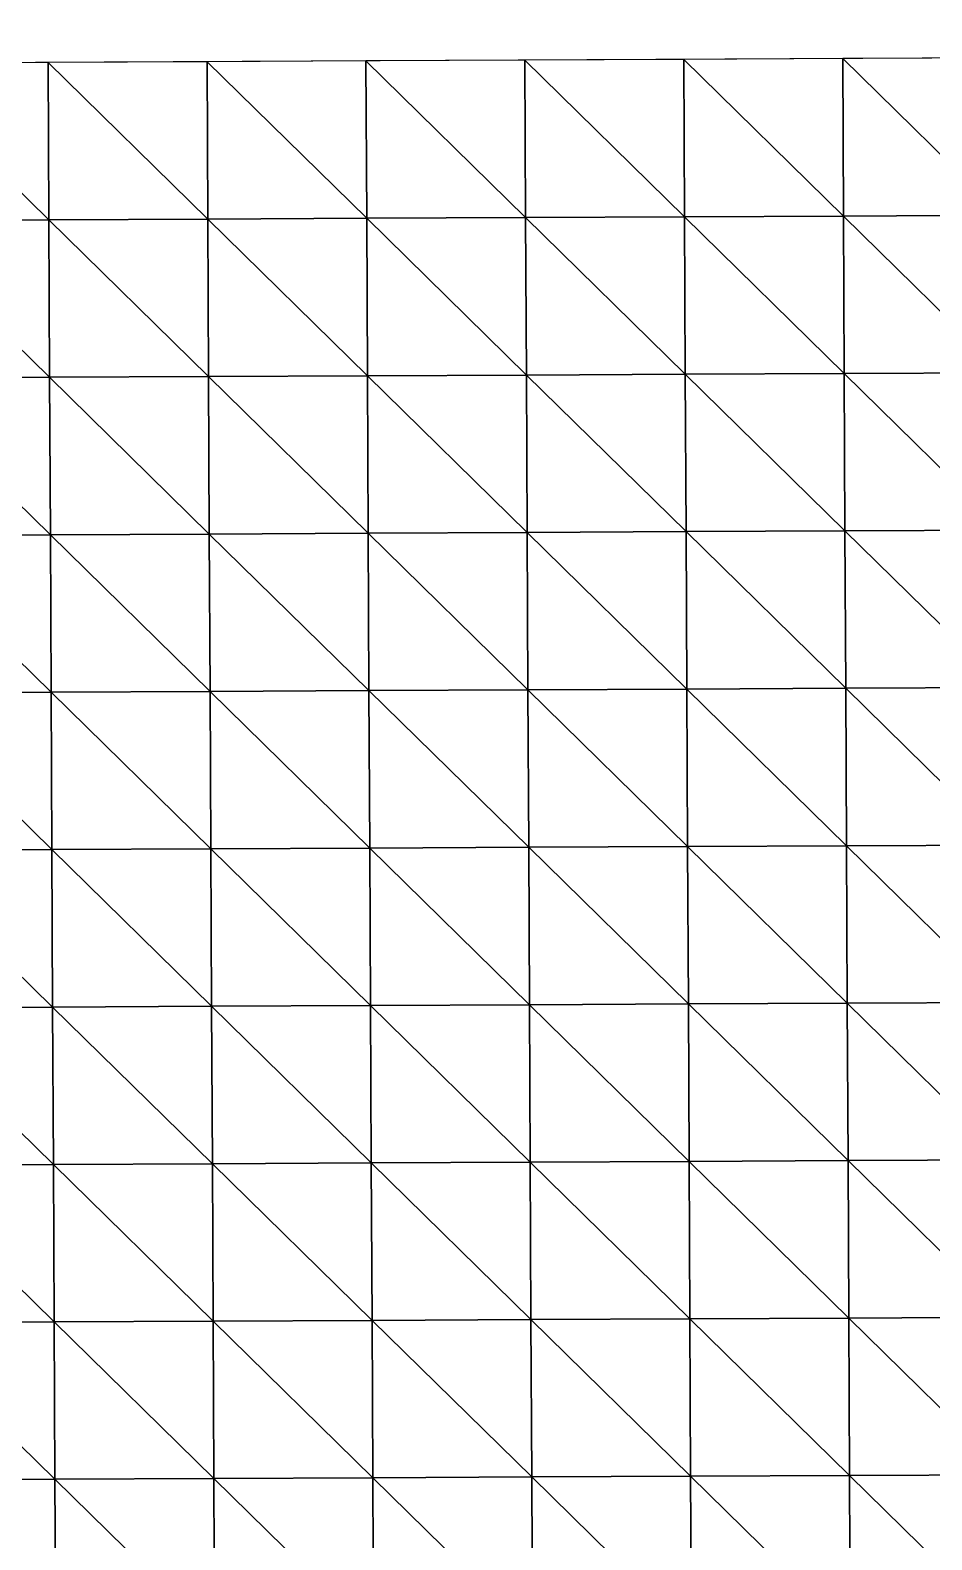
# Model space of a CAD drawing. Extents: x -372 to 678, y -263 to 741.
# Drawn here: x 146.1 to 217.4, y 621.4 to 740.7 of the extents above; entities that cross this region are included whole.
import ezdxf

# ---------------------------------------------------------------- set-up
doc = ezdxf.new("R2010")
doc.units = 0
doc.header["$LTSCALE"] = 0.0254
doc.layers.get('0').update_dxf_attribs({"linetype": 'CONTINUOUS'})
doc.layers.add('LOCATION_SNAPSHOT', color=144, linetype='CONTINUOUS')
doc.layers.add('LOCATION_TERRAIN', color=36, linetype='CONTINUOUS')

# ---------------------------------------------------------------- blocks, each defined once
blk = doc.blocks.new('LOCATION_SNAPSHOT_1')
at = {"color": 8}
mesh = blk.add_polyface(dxfattribs=at)
corners = [(-63.49, 214.77), (675.12, 740.67), (-66.01, 737.09), (677.64, 218.35)]
mesh.append_faces([[corners[k] for k in face] for face in [(0, 1, 2), (1, 0, 3)]], dxfattribs={"vtx0": -1, "color": 8})
blk = doc.blocks.new('LOCATION_TERRAIN_1')
at = {"color": 8}
mesh = blk.add_polyface(dxfattribs=at)
corners = [(160.16, 725.75, -4.65), (160.1, 738.18, -4.29), (147.54, 738.12, -4.08)]
mesh.append_faces([[corners[k] for k in face] for face in [(0, 1, 2)]], dxfattribs={"color": 8})
mesh = blk.add_polyface(dxfattribs=at)
corners = [(172.72, 725.81, -4.13), (172.66, 738.24, -3.72), (160.1, 738.18, -4.29)]
mesh.append_faces([[corners[k] for k in face] for face in [(0, 1, 2)]], dxfattribs={"color": 8})
mesh = blk.add_polyface(dxfattribs=at)
corners = [(172.72, 725.81, -4.13), (160.1, 738.18, -4.29), (160.16, 725.75, -4.65)]
mesh.append_faces([[corners[k] for k in face] for face in [(0, 1, 2)]], dxfattribs={"color": 8})
mesh = blk.add_polyface(dxfattribs=at)
corners = [(185.28, 725.87, -3.37), (185.22, 738.3, -2.85), (172.66, 738.24, -3.72)]
mesh.append_faces([[corners[k] for k in face] for face in [(0, 1, 2)]], dxfattribs={"color": 8})
mesh = blk.add_polyface(dxfattribs=at)
corners = [(185.28, 725.87, -3.37), (172.66, 738.24, -3.72), (172.72, 725.81, -4.13)]
mesh.append_faces([[corners[k] for k in face] for face in [(0, 1, 2)]], dxfattribs={"color": 8})
mesh = blk.add_polyface(dxfattribs=at)
corners = [(197.84, 725.93, -2.61), (197.78, 738.36, -1.99), (185.22, 738.3, -2.85)]
mesh.append_faces([[corners[k] for k in face] for face in [(0, 1, 2)]], dxfattribs={"color": 8})
mesh = blk.add_polyface(dxfattribs=at)
corners = [(197.84, 725.93, -2.61), (185.22, 738.3, -2.85), (185.28, 725.87, -3.37)]
mesh.append_faces([[corners[k] for k in face] for face in [(0, 1, 2)]], dxfattribs={"color": 8})
mesh = blk.add_polyface(dxfattribs=at)
corners = [(210.4, 725.99, -1.69), (210.34, 738.42, -1.04), (197.78, 738.36, -1.99)]
mesh.append_faces([[corners[k] for k in face] for face in [(0, 1, 2)]], dxfattribs={"color": 8})
mesh = blk.add_polyface(dxfattribs=at)
corners = [(210.4, 725.99, -1.69), (197.78, 738.36, -1.99), (197.84, 725.93, -2.61)]
mesh.append_faces([[corners[k] for k in face] for face in [(0, 1, 2)]], dxfattribs={"color": 8})
mesh = blk.add_polyface(dxfattribs=at)
corners = [(222.96, 726.05, -0.7), (222.9, 738.48, -0.05), (210.34, 738.42, -1.04)]
mesh.append_faces([[corners[k] for k in face] for face in [(0, 1, 2)]], dxfattribs={"color": 8})
mesh = blk.add_polyface(dxfattribs=at)
corners = [(222.96, 726.05, -0.7), (210.34, 738.42, -1.04), (210.4, 725.99, -1.69)]
mesh.append_faces([[corners[k] for k in face] for face in [(0, 1, 2)]], dxfattribs={"color": 8})
mesh = blk.add_polyface(dxfattribs=at)
corners = [(147.6, 725.69, -4.55), (147.54, 738.12, -4.08), (134.97, 738.06, -3.88)]
mesh.append_faces([[corners[k] for k in face] for face in [(0, 1, 2)]], dxfattribs={"color": 8})
mesh = blk.add_polyface(dxfattribs=at)
corners = [(147.6, 725.69, -4.55), (134.97, 738.06, -3.88), (135.03, 725.62, -4.45)]
mesh.append_faces([[corners[k] for k in face] for face in [(0, 1, 2)]], dxfattribs={"color": 8})
mesh = blk.add_polyface(dxfattribs=at)
corners = [(160.16, 725.75, -4.65), (147.54, 738.12, -4.08), (147.6, 725.69, -4.55)]
mesh.append_faces([[corners[k] for k in face] for face in [(0, 1, 2)]], dxfattribs={"color": 8})
mesh = blk.add_polyface(dxfattribs=at)
corners = [(147.66, 713.25, -4.97), (147.6, 725.69, -4.55), (135.03, 725.62, -4.45)]
mesh.append_faces([[corners[k] for k in face] for face in [(0, 1, 2)]], dxfattribs={"color": 8})
mesh = blk.add_polyface(dxfattribs=at)
corners = [(147.66, 713.25, -4.97), (135.03, 725.62, -4.45), (135.09, 713.19, -4.97)]
mesh.append_faces([[corners[k] for k in face] for face in [(0, 1, 2)]], dxfattribs={"color": 8})
mesh = blk.add_polyface(dxfattribs=at)
corners = [(160.22, 713.31, -4.97), (160.16, 725.75, -4.65), (147.6, 725.69, -4.55)]
mesh.append_faces([[corners[k] for k in face] for face in [(0, 1, 2)]], dxfattribs={"color": 8})
mesh = blk.add_polyface(dxfattribs=at)
corners = [(160.22, 713.31, -4.97), (147.6, 725.69, -4.55), (147.66, 713.25, -4.97)]
mesh.append_faces([[corners[k] for k in face] for face in [(0, 1, 2)]], dxfattribs={"color": 8})
mesh = blk.add_polyface(dxfattribs=at)
corners = [(172.78, 713.37, -4.49), (172.72, 725.81, -4.13), (160.16, 725.75, -4.65)]
mesh.append_faces([[corners[k] for k in face] for face in [(0, 1, 2)]], dxfattribs={"color": 8})
mesh = blk.add_polyface(dxfattribs=at)
corners = [(172.78, 713.37, -4.49), (160.16, 725.75, -4.65), (160.22, 713.31, -4.97)]
mesh.append_faces([[corners[k] for k in face] for face in [(0, 1, 2)]], dxfattribs={"color": 8})
mesh = blk.add_polyface(dxfattribs=at)
corners = [(185.34, 713.43, -3.83), (185.28, 725.87, -3.37), (172.72, 725.81, -4.13)]
mesh.append_faces([[corners[k] for k in face] for face in [(0, 1, 2)]], dxfattribs={"color": 8})
mesh = blk.add_polyface(dxfattribs=at)
corners = [(185.34, 713.43, -3.83), (172.72, 725.81, -4.13), (172.78, 713.37, -4.49)]
mesh.append_faces([[corners[k] for k in face] for face in [(0, 1, 2)]], dxfattribs={"color": 8})
mesh = blk.add_polyface(dxfattribs=at)
corners = [(197.9, 713.49, -3.17), (197.84, 725.93, -2.61), (185.28, 725.87, -3.37)]
mesh.append_faces([[corners[k] for k in face] for face in [(0, 1, 2)]], dxfattribs={"color": 8})
mesh = blk.add_polyface(dxfattribs=at)
corners = [(197.9, 713.49, -3.17), (185.28, 725.87, -3.37), (185.34, 713.43, -3.83)]
mesh.append_faces([[corners[k] for k in face] for face in [(0, 1, 2)]], dxfattribs={"color": 8})
mesh = blk.add_polyface(dxfattribs=at)
corners = [(210.46, 713.55, -2.28), (210.4, 725.99, -1.69), (197.84, 725.93, -2.61)]
mesh.append_faces([[corners[k] for k in face] for face in [(0, 1, 2)]], dxfattribs={"color": 8})
mesh = blk.add_polyface(dxfattribs=at)
corners = [(210.46, 713.55, -2.28), (197.84, 725.93, -2.61), (197.9, 713.49, -3.17)]
mesh.append_faces([[corners[k] for k in face] for face in [(0, 1, 2)]], dxfattribs={"color": 8})
mesh = blk.add_polyface(dxfattribs=at)
corners = [(223.02, 713.61, -1.29), (222.96, 726.05, -0.7), (210.4, 725.99, -1.69)]
mesh.append_faces([[corners[k] for k in face] for face in [(0, 1, 2)]], dxfattribs={"color": 8})
mesh = blk.add_polyface(dxfattribs=at)
corners = [(223.02, 713.61, -1.29), (210.4, 725.99, -1.69), (210.46, 713.55, -2.28)]
mesh.append_faces([[corners[k] for k in face] for face in [(0, 1, 2)]], dxfattribs={"color": 8})
mesh = blk.add_polyface(dxfattribs=at)
corners = [(147.72, 700.81, -4.97), (147.66, 713.25, -4.97), (135.09, 713.19, -4.97)]
mesh.append_faces([[corners[k] for k in face] for face in [(0, 1, 2)]], dxfattribs={"color": 8})
mesh = blk.add_polyface(dxfattribs=at)
corners = [(147.72, 700.81, -4.97), (135.09, 713.19, -4.97), (135.15, 700.75, -4.97)]
mesh.append_faces([[corners[k] for k in face] for face in [(0, 1, 2)]], dxfattribs={"color": 8})
mesh = blk.add_polyface(dxfattribs=at)
corners = [(160.28, 700.87, -4.97), (160.22, 713.31, -4.97), (147.66, 713.25, -4.97)]
mesh.append_faces([[corners[k] for k in face] for face in [(0, 1, 2)]], dxfattribs={"color": 8})
mesh = blk.add_polyface(dxfattribs=at)
corners = [(160.28, 700.87, -4.97), (147.66, 713.25, -4.97), (147.72, 700.81, -4.97)]
mesh.append_faces([[corners[k] for k in face] for face in [(0, 1, 2)]], dxfattribs={"color": 8})
mesh = blk.add_polyface(dxfattribs=at)
corners = [(172.84, 700.93, -4.49), (172.78, 713.37, -4.49), (160.22, 713.31, -4.97)]
mesh.append_faces([[corners[k] for k in face] for face in [(0, 1, 2)]], dxfattribs={"color": 8})
mesh = blk.add_polyface(dxfattribs=at)
corners = [(172.84, 700.93, -4.49), (160.22, 713.31, -4.97), (160.28, 700.87, -4.97)]
mesh.append_faces([[corners[k] for k in face] for face in [(0, 1, 2)]], dxfattribs={"color": 8})
mesh = blk.add_polyface(dxfattribs=at)
corners = [(185.4, 700.99, -3.83), (185.34, 713.43, -3.83), (172.78, 713.37, -4.49)]
mesh.append_faces([[corners[k] for k in face] for face in [(0, 1, 2)]], dxfattribs={"color": 8})
mesh = blk.add_polyface(dxfattribs=at)
corners = [(185.4, 700.99, -3.83), (172.78, 713.37, -4.49), (172.84, 700.93, -4.49)]
mesh.append_faces([[corners[k] for k in face] for face in [(0, 1, 2)]], dxfattribs={"color": 8})
mesh = blk.add_polyface(dxfattribs=at)
corners = [(197.96, 701.06, -3.17), (197.9, 713.49, -3.17), (185.34, 713.43, -3.83)]
mesh.append_faces([[corners[k] for k in face] for face in [(0, 1, 2)]], dxfattribs={"color": 8})
mesh = blk.add_polyface(dxfattribs=at)
corners = [(197.96, 701.06, -3.17), (185.34, 713.43, -3.83), (185.4, 700.99, -3.83)]
mesh.append_faces([[corners[k] for k in face] for face in [(0, 1, 2)]], dxfattribs={"color": 8})
mesh = blk.add_polyface(dxfattribs=at)
corners = [(210.52, 701.12, -2.28), (210.46, 713.55, -2.28), (197.9, 713.49, -3.17)]
mesh.append_faces([[corners[k] for k in face] for face in [(0, 1, 2)]], dxfattribs={"color": 8})
mesh = blk.add_polyface(dxfattribs=at)
corners = [(210.52, 701.12, -2.28), (197.9, 713.49, -3.17), (197.96, 701.06, -3.17)]
mesh.append_faces([[corners[k] for k in face] for face in [(0, 1, 2)]], dxfattribs={"color": 8})
mesh = blk.add_polyface(dxfattribs=at)
corners = [(223.08, 701.18, -1.29), (223.02, 713.61, -1.29), (210.46, 713.55, -2.28)]
mesh.append_faces([[corners[k] for k in face] for face in [(0, 1, 2)]], dxfattribs={"color": 8})
mesh = blk.add_polyface(dxfattribs=at)
corners = [(223.08, 701.18, -1.29), (210.46, 713.55, -2.28), (210.52, 701.12, -2.28)]
mesh.append_faces([[corners[k] for k in face] for face in [(0, 1, 2)]], dxfattribs={"color": 8})
mesh = blk.add_polyface(dxfattribs=at)
corners = [(147.78, 688.38, -4.97), (147.72, 700.81, -4.97), (135.15, 700.75, -4.97)]
mesh.append_faces([[corners[k] for k in face] for face in [(0, 1, 2)]], dxfattribs={"color": 8})
mesh = blk.add_polyface(dxfattribs=at)
corners = [(147.78, 688.38, -4.97), (135.15, 700.75, -4.97), (135.21, 688.32, -4.97)]
mesh.append_faces([[corners[k] for k in face] for face in [(0, 1, 2)]], dxfattribs={"color": 8})
mesh = blk.add_polyface(dxfattribs=at)
corners = [(160.34, 688.44, -4.97), (160.28, 700.87, -4.97), (147.72, 700.81, -4.97)]
mesh.append_faces([[corners[k] for k in face] for face in [(0, 1, 2)]], dxfattribs={"color": 8})
mesh = blk.add_polyface(dxfattribs=at)
corners = [(160.34, 688.44, -4.97), (147.72, 700.81, -4.97), (147.78, 688.38, -4.97)]
mesh.append_faces([[corners[k] for k in face] for face in [(0, 1, 2)]], dxfattribs={"color": 8})
mesh = blk.add_polyface(dxfattribs=at)
corners = [(172.9, 688.5, -4.49), (172.84, 700.93, -4.49), (160.28, 700.87, -4.97)]
mesh.append_faces([[corners[k] for k in face] for face in [(0, 1, 2)]], dxfattribs={"color": 8})
mesh = blk.add_polyface(dxfattribs=at)
corners = [(172.9, 688.5, -4.49), (160.28, 700.87, -4.97), (160.34, 688.44, -4.97)]
mesh.append_faces([[corners[k] for k in face] for face in [(0, 1, 2)]], dxfattribs={"color": 8})
mesh = blk.add_polyface(dxfattribs=at)
corners = [(185.46, 688.56, -3.83), (185.4, 700.99, -3.83), (172.84, 700.93, -4.49)]
mesh.append_faces([[corners[k] for k in face] for face in [(0, 1, 2)]], dxfattribs={"color": 8})
mesh = blk.add_polyface(dxfattribs=at)
corners = [(185.46, 688.56, -3.83), (172.84, 700.93, -4.49), (172.9, 688.5, -4.49)]
mesh.append_faces([[corners[k] for k in face] for face in [(0, 1, 2)]], dxfattribs={"color": 8})
mesh = blk.add_polyface(dxfattribs=at)
corners = [(198.02, 688.62, -3.17), (197.96, 701.06, -3.17), (185.4, 700.99, -3.83)]
mesh.append_faces([[corners[k] for k in face] for face in [(0, 1, 2)]], dxfattribs={"color": 8})
mesh = blk.add_polyface(dxfattribs=at)
corners = [(198.02, 688.62, -3.17), (185.4, 700.99, -3.83), (185.46, 688.56, -3.83)]
mesh.append_faces([[corners[k] for k in face] for face in [(0, 1, 2)]], dxfattribs={"color": 8})
mesh = blk.add_polyface(dxfattribs=at)
corners = [(210.58, 688.68, -2.28), (210.52, 701.12, -2.28), (197.96, 701.06, -3.17)]
mesh.append_faces([[corners[k] for k in face] for face in [(0, 1, 2)]], dxfattribs={"color": 8})
mesh = blk.add_polyface(dxfattribs=at)
corners = [(210.58, 688.68, -2.28), (197.96, 701.06, -3.17), (198.02, 688.62, -3.17)]
mesh.append_faces([[corners[k] for k in face] for face in [(0, 1, 2)]], dxfattribs={"color": 8})
mesh = blk.add_polyface(dxfattribs=at)
corners = [(223.14, 688.74, -1.29), (223.08, 701.18, -1.29), (210.52, 701.12, -2.28)]
mesh.append_faces([[corners[k] for k in face] for face in [(0, 1, 2)]], dxfattribs={"color": 8})
mesh = blk.add_polyface(dxfattribs=at)
corners = [(223.14, 688.74, -1.29), (210.52, 701.12, -2.28), (210.58, 688.68, -2.28)]
mesh.append_faces([[corners[k] for k in face] for face in [(0, 1, 2)]], dxfattribs={"color": 8})
mesh = blk.add_polyface(dxfattribs=at)
corners = [(147.84, 675.94, -4.96), (147.78, 688.38, -4.97), (135.21, 688.32, -4.97)]
mesh.append_faces([[corners[k] for k in face] for face in [(0, 1, 2)]], dxfattribs={"color": 8})
mesh = blk.add_polyface(dxfattribs=at)
corners = [(147.84, 675.94, -4.96), (135.21, 688.32, -4.97), (135.27, 675.88, -4.96)]
mesh.append_faces([[corners[k] for k in face] for face in [(0, 1, 2)]], dxfattribs={"color": 8})
mesh = blk.add_polyface(dxfattribs=at)
corners = [(160.4, 676, -4.95), (160.34, 688.44, -4.97), (147.78, 688.38, -4.97)]
mesh.append_faces([[corners[k] for k in face] for face in [(0, 1, 2)]], dxfattribs={"color": 8})
mesh = blk.add_polyface(dxfattribs=at)
corners = [(160.4, 676, -4.95), (147.78, 688.38, -4.97), (147.84, 675.94, -4.96)]
mesh.append_faces([[corners[k] for k in face] for face in [(0, 1, 2)]], dxfattribs={"color": 8})
mesh = blk.add_polyface(dxfattribs=at)
corners = [(172.96, 676.06, -4.46), (172.9, 688.5, -4.49), (160.34, 688.44, -4.97)]
mesh.append_faces([[corners[k] for k in face] for face in [(0, 1, 2)]], dxfattribs={"color": 8})
mesh = blk.add_polyface(dxfattribs=at)
corners = [(172.96, 676.06, -4.46), (160.34, 688.44, -4.97), (160.4, 676, -4.95)]
mesh.append_faces([[corners[k] for k in face] for face in [(0, 1, 2)]], dxfattribs={"color": 8})
mesh = blk.add_polyface(dxfattribs=at)
corners = [(185.52, 676.12, -3.79), (185.46, 688.56, -3.83), (172.9, 688.5, -4.49)]
mesh.append_faces([[corners[k] for k in face] for face in [(0, 1, 2)]], dxfattribs={"color": 8})
mesh = blk.add_polyface(dxfattribs=at)
corners = [(185.52, 676.12, -3.79), (172.9, 688.5, -4.49), (172.96, 676.06, -4.46)]
mesh.append_faces([[corners[k] for k in face] for face in [(0, 1, 2)]], dxfattribs={"color": 8})
mesh = blk.add_polyface(dxfattribs=at)
corners = [(198.08, 676.18, -3.12), (198.02, 688.62, -3.17), (185.46, 688.56, -3.83)]
mesh.append_faces([[corners[k] for k in face] for face in [(0, 1, 2)]], dxfattribs={"color": 8})
mesh = blk.add_polyface(dxfattribs=at)
corners = [(198.08, 676.18, -3.12), (185.46, 688.56, -3.83), (185.52, 676.12, -3.79)]
mesh.append_faces([[corners[k] for k in face] for face in [(0, 1, 2)]], dxfattribs={"color": 8})
mesh = blk.add_polyface(dxfattribs=at)
corners = [(210.64, 676.24, -2.23), (210.58, 688.68, -2.28), (198.02, 688.62, -3.17)]
mesh.append_faces([[corners[k] for k in face] for face in [(0, 1, 2)]], dxfattribs={"color": 8})
mesh = blk.add_polyface(dxfattribs=at)
corners = [(210.64, 676.24, -2.23), (198.02, 688.62, -3.17), (198.08, 676.18, -3.12)]
mesh.append_faces([[corners[k] for k in face] for face in [(0, 1, 2)]], dxfattribs={"color": 8})
mesh = blk.add_polyface(dxfattribs=at)
corners = [(223.2, 676.3, -1.25), (223.14, 688.74, -1.29), (210.58, 688.68, -2.28)]
mesh.append_faces([[corners[k] for k in face] for face in [(0, 1, 2)]], dxfattribs={"color": 8})
mesh = blk.add_polyface(dxfattribs=at)
corners = [(223.2, 676.3, -1.25), (210.58, 688.68, -2.28), (210.64, 676.24, -2.23)]
mesh.append_faces([[corners[k] for k in face] for face in [(0, 1, 2)]], dxfattribs={"color": 8})
mesh = blk.add_polyface(dxfattribs=at)
corners = [(198.14, 663.75, -2.2), (198.08, 676.18, -3.12), (185.52, 676.12, -3.79)]
mesh.append_faces([[corners[k] for k in face] for face in [(0, 1, 2)]], dxfattribs={"color": 8})
mesh = blk.add_polyface(dxfattribs=at)
corners = [(210.7, 663.81, -1.32), (210.64, 676.24, -2.23), (198.08, 676.18, -3.12)]
mesh.append_faces([[corners[k] for k in face] for face in [(0, 1, 2)]], dxfattribs={"color": 8})
mesh = blk.add_polyface(dxfattribs=at)
corners = [(210.7, 663.81, -1.32), (198.08, 676.18, -3.12), (198.14, 663.75, -2.2)]
mesh.append_faces([[corners[k] for k in face] for face in [(0, 1, 2)]], dxfattribs={"color": 8})
mesh = blk.add_polyface(dxfattribs=at)
corners = [(223.26, 663.87, -0.44), (223.2, 676.3, -1.25), (210.64, 676.24, -2.23)]
mesh.append_faces([[corners[k] for k in face] for face in [(0, 1, 2)]], dxfattribs={"color": 8})
mesh = blk.add_polyface(dxfattribs=at)
corners = [(223.26, 663.87, -0.44), (210.64, 676.24, -2.23), (210.7, 663.81, -1.32)]
mesh.append_faces([[corners[k] for k in face] for face in [(0, 1, 2)]], dxfattribs={"color": 8})
mesh = blk.add_polyface(dxfattribs=at)
corners = [(147.9, 663.5, -4.77), (147.84, 675.94, -4.96), (135.27, 675.88, -4.96)]
mesh.append_faces([[corners[k] for k in face] for face in [(0, 1, 2)]], dxfattribs={"color": 8})
mesh = blk.add_polyface(dxfattribs=at)
corners = [(147.9, 663.5, -4.77), (135.27, 675.88, -4.96), (135.33, 663.44, -4.88)]
mesh.append_faces([[corners[k] for k in face] for face in [(0, 1, 2)]], dxfattribs={"color": 8})
mesh = blk.add_polyface(dxfattribs=at)
corners = [(160.46, 663.56, -4.65), (160.4, 676, -4.95), (147.84, 675.94, -4.96)]
mesh.append_faces([[corners[k] for k in face] for face in [(0, 1, 2)]], dxfattribs={"color": 8})
mesh = blk.add_polyface(dxfattribs=at)
corners = [(160.46, 663.56, -4.65), (147.84, 675.94, -4.96), (147.9, 663.5, -4.77)]
mesh.append_faces([[corners[k] for k in face] for face in [(0, 1, 2)]], dxfattribs={"color": 8})
mesh = blk.add_polyface(dxfattribs=at)
corners = [(173.02, 663.63, -3.98), (172.96, 676.06, -4.46), (160.4, 676, -4.95)]
mesh.append_faces([[corners[k] for k in face] for face in [(0, 1, 2)]], dxfattribs={"color": 8})
mesh = blk.add_polyface(dxfattribs=at)
corners = [(173.02, 663.63, -3.98), (160.4, 676, -4.95), (160.46, 663.56, -4.65)]
mesh.append_faces([[corners[k] for k in face] for face in [(0, 1, 2)]], dxfattribs={"color": 8})
mesh = blk.add_polyface(dxfattribs=at)
corners = [(185.58, 663.69, -3.09), (185.52, 676.12, -3.79), (172.96, 676.06, -4.46)]
mesh.append_faces([[corners[k] for k in face] for face in [(0, 1, 2)]], dxfattribs={"color": 8})
mesh = blk.add_polyface(dxfattribs=at)
corners = [(185.58, 663.69, -3.09), (172.96, 676.06, -4.46), (173.02, 663.63, -3.98)]
mesh.append_faces([[corners[k] for k in face] for face in [(0, 1, 2)]], dxfattribs={"color": 8})
mesh = blk.add_polyface(dxfattribs=at)
corners = [(198.14, 663.75, -2.2), (185.52, 676.12, -3.79), (185.58, 663.69, -3.09)]
mesh.append_faces([[corners[k] for k in face] for face in [(0, 1, 2)]], dxfattribs={"color": 8})
mesh = blk.add_polyface(dxfattribs=at)
corners = [(147.96, 651.07, -4.58), (147.9, 663.5, -4.77), (135.33, 663.44, -4.88)]
mesh.append_faces([[corners[k] for k in face] for face in [(0, 1, 2)]], dxfattribs={"color": 8})
mesh = blk.add_polyface(dxfattribs=at)
corners = [(147.96, 651.07, -4.58), (135.33, 663.44, -4.88), (135.39, 651.01, -4.8)]
mesh.append_faces([[corners[k] for k in face] for face in [(0, 1, 2)]], dxfattribs={"color": 8})
mesh = blk.add_polyface(dxfattribs=at)
corners = [(160.52, 651.13, -4.35), (160.46, 663.56, -4.65), (147.9, 663.5, -4.77)]
mesh.append_faces([[corners[k] for k in face] for face in [(0, 1, 2)]], dxfattribs={"color": 8})
mesh = blk.add_polyface(dxfattribs=at)
corners = [(160.52, 651.13, -4.35), (147.9, 663.5, -4.77), (147.96, 651.07, -4.58)]
mesh.append_faces([[corners[k] for k in face] for face in [(0, 1, 2)]], dxfattribs={"color": 8})
mesh = blk.add_polyface(dxfattribs=at)
corners = [(173.08, 651.19, -3.49), (173.02, 663.63, -3.98), (160.46, 663.56, -4.65)]
mesh.append_faces([[corners[k] for k in face] for face in [(0, 1, 2)]], dxfattribs={"color": 8})
mesh = blk.add_polyface(dxfattribs=at)
corners = [(173.08, 651.19, -3.49), (160.46, 663.56, -4.65), (160.52, 651.13, -4.35)]
mesh.append_faces([[corners[k] for k in face] for face in [(0, 1, 2)]], dxfattribs={"color": 8})
mesh = blk.add_polyface(dxfattribs=at)
corners = [(185.64, 651.25, -2.39), (185.58, 663.69, -3.09), (173.02, 663.63, -3.98)]
mesh.append_faces([[corners[k] for k in face] for face in [(0, 1, 2)]], dxfattribs={"color": 8})
mesh = blk.add_polyface(dxfattribs=at)
corners = [(185.64, 651.25, -2.39), (173.02, 663.63, -3.98), (173.08, 651.19, -3.49)]
mesh.append_faces([[corners[k] for k in face] for face in [(0, 1, 2)]], dxfattribs={"color": 8})
mesh = blk.add_polyface(dxfattribs=at)
corners = [(198.2, 651.31, -1.28), (198.14, 663.75, -2.2), (185.58, 663.69, -3.09)]
mesh.append_faces([[corners[k] for k in face] for face in [(0, 1, 2)]], dxfattribs={"color": 8})
mesh = blk.add_polyface(dxfattribs=at)
corners = [(198.2, 651.31, -1.28), (185.58, 663.69, -3.09), (185.64, 651.25, -2.39)]
mesh.append_faces([[corners[k] for k in face] for face in [(0, 1, 2)]], dxfattribs={"color": 8})
mesh = blk.add_polyface(dxfattribs=at)
corners = [(210.76, 651.37, -0.41), (210.7, 663.81, -1.32), (198.14, 663.75, -2.2)]
mesh.append_faces([[corners[k] for k in face] for face in [(0, 1, 2)]], dxfattribs={"color": 8})
mesh = blk.add_polyface(dxfattribs=at)
corners = [(210.76, 651.37, -0.41), (198.14, 663.75, -2.2), (198.2, 651.31, -1.28)]
mesh.append_faces([[corners[k] for k in face] for face in [(0, 1, 2)]], dxfattribs={"color": 8})
mesh = blk.add_polyface(dxfattribs=at)
corners = [(223.32, 651.43, 0.36), (223.26, 663.87, -0.44), (210.7, 663.81, -1.32)]
mesh.append_faces([[corners[k] for k in face] for face in [(0, 1, 2)]], dxfattribs={"color": 8})
mesh = blk.add_polyface(dxfattribs=at)
corners = [(223.32, 651.43, 0.36), (210.7, 663.81, -1.32), (210.76, 651.37, -0.41)]
mesh.append_faces([[corners[k] for k in face] for face in [(0, 1, 2)]], dxfattribs={"color": 8})
mesh = blk.add_polyface(dxfattribs=at)
corners = [(160.58, 638.69, -4.07), (160.52, 651.13, -4.35), (147.96, 651.07, -4.58)]
mesh.append_faces([[corners[k] for k in face] for face in [(0, 1, 2)]], dxfattribs={"color": 8})
mesh = blk.add_polyface(dxfattribs=at)
corners = [(173.14, 638.75, -3.02), (173.08, 651.19, -3.49), (160.52, 651.13, -4.35)]
mesh.append_faces([[corners[k] for k in face] for face in [(0, 1, 2)]], dxfattribs={"color": 8})
mesh = blk.add_polyface(dxfattribs=at)
corners = [(173.14, 638.75, -3.02), (160.52, 651.13, -4.35), (160.58, 638.69, -4.07)]
mesh.append_faces([[corners[k] for k in face] for face in [(0, 1, 2)]], dxfattribs={"color": 8})
mesh = blk.add_polyface(dxfattribs=at)
corners = [(185.7, 638.81, -1.7), (185.64, 651.25, -2.39), (173.08, 651.19, -3.49)]
mesh.append_faces([[corners[k] for k in face] for face in [(0, 1, 2)]], dxfattribs={"color": 8})
mesh = blk.add_polyface(dxfattribs=at)
corners = [(185.7, 638.81, -1.7), (173.08, 651.19, -3.49), (173.14, 638.75, -3.02)]
mesh.append_faces([[corners[k] for k in face] for face in [(0, 1, 2)]], dxfattribs={"color": 8})
mesh = blk.add_polyface(dxfattribs=at)
corners = [(198.26, 638.87, -0.38), (198.2, 651.31, -1.28), (185.64, 651.25, -2.39)]
mesh.append_faces([[corners[k] for k in face] for face in [(0, 1, 2)]], dxfattribs={"color": 8})
mesh = blk.add_polyface(dxfattribs=at)
corners = [(198.26, 638.87, -0.38), (185.64, 651.25, -2.39), (185.7, 638.81, -1.7)]
mesh.append_faces([[corners[k] for k in face] for face in [(0, 1, 2)]], dxfattribs={"color": 8})
mesh = blk.add_polyface(dxfattribs=at)
corners = [(210.82, 638.93, 0.49), (210.76, 651.37, -0.41), (198.2, 651.31, -1.28)]
mesh.append_faces([[corners[k] for k in face] for face in [(0, 1, 2)]], dxfattribs={"color": 8})
mesh = blk.add_polyface(dxfattribs=at)
corners = [(210.82, 638.93, 0.49), (198.2, 651.31, -1.28), (198.26, 638.87, -0.38)]
mesh.append_faces([[corners[k] for k in face] for face in [(0, 1, 2)]], dxfattribs={"color": 8})
mesh = blk.add_polyface(dxfattribs=at)
corners = [(223.38, 639, 1.15), (223.32, 651.43, 0.36), (210.76, 651.37, -0.41)]
mesh.append_faces([[corners[k] for k in face] for face in [(0, 1, 2)]], dxfattribs={"color": 8})
mesh = blk.add_polyface(dxfattribs=at)
corners = [(223.38, 639, 1.15), (210.76, 651.37, -0.41), (210.82, 638.93, 0.49)]
mesh.append_faces([[corners[k] for k in face] for face in [(0, 1, 2)]], dxfattribs={"color": 8})
mesh = blk.add_polyface(dxfattribs=at)
corners = [(148.02, 638.63, -4.4), (147.96, 651.07, -4.58), (135.39, 651.01, -4.8)]
mesh.append_faces([[corners[k] for k in face] for face in [(0, 1, 2)]], dxfattribs={"color": 8})
mesh = blk.add_polyface(dxfattribs=at)
corners = [(148.02, 638.63, -4.4), (135.39, 651.01, -4.8), (135.45, 638.57, -4.73)]
mesh.append_faces([[corners[k] for k in face] for face in [(0, 1, 2)]], dxfattribs={"color": 8})
mesh = blk.add_polyface(dxfattribs=at)
corners = [(160.58, 638.69, -4.07), (147.96, 651.07, -4.58), (148.02, 638.63, -4.4)]
mesh.append_faces([[corners[k] for k in face] for face in [(0, 1, 2)]], dxfattribs={"color": 8})
mesh = blk.add_polyface(dxfattribs=at)
corners = [(148.08, 626.2, -4.87), (148.02, 638.63, -4.4), (135.45, 638.57, -4.73)]
mesh.append_faces([[corners[k] for k in face] for face in [(0, 1, 2)]], dxfattribs={"color": 8})
mesh = blk.add_polyface(dxfattribs=at)
corners = [(148.08, 626.2, -4.87), (135.45, 638.57, -4.73), (135.51, 626.14, -5.31)]
mesh.append_faces([[corners[k] for k in face] for face in [(0, 1, 2)]], dxfattribs={"color": 8})
mesh = blk.add_polyface(dxfattribs=at)
corners = [(160.64, 626.26, -4.43), (160.58, 638.69, -4.07), (148.02, 638.63, -4.4)]
mesh.append_faces([[corners[k] for k in face] for face in [(0, 1, 2)]], dxfattribs={"color": 8})
mesh = blk.add_polyface(dxfattribs=at)
corners = [(160.64, 626.26, -4.43), (148.02, 638.63, -4.4), (148.08, 626.2, -4.87)]
mesh.append_faces([[corners[k] for k in face] for face in [(0, 1, 2)]], dxfattribs={"color": 8})
mesh = blk.add_polyface(dxfattribs=at)
corners = [(173.2, 626.32, -3.27), (173.14, 638.75, -3.02), (160.58, 638.69, -4.07)]
mesh.append_faces([[corners[k] for k in face] for face in [(0, 1, 2)]], dxfattribs={"color": 8})
mesh = blk.add_polyface(dxfattribs=at)
corners = [(173.2, 626.32, -3.27), (160.58, 638.69, -4.07), (160.64, 626.26, -4.43)]
mesh.append_faces([[corners[k] for k in face] for face in [(0, 1, 2)]], dxfattribs={"color": 8})
mesh = blk.add_polyface(dxfattribs=at)
corners = [(185.76, 626.38, -1.84), (185.7, 638.81, -1.7), (173.14, 638.75, -3.02)]
mesh.append_faces([[corners[k] for k in face] for face in [(0, 1, 2)]], dxfattribs={"color": 8})
mesh = blk.add_polyface(dxfattribs=at)
corners = [(185.76, 626.38, -1.84), (173.14, 638.75, -3.02), (173.2, 626.32, -3.27)]
mesh.append_faces([[corners[k] for k in face] for face in [(0, 1, 2)]], dxfattribs={"color": 8})
mesh = blk.add_polyface(dxfattribs=at)
corners = [(198.32, 626.44, -0.41), (198.26, 638.87, -0.38), (185.7, 638.81, -1.7)]
mesh.append_faces([[corners[k] for k in face] for face in [(0, 1, 2)]], dxfattribs={"color": 8})
mesh = blk.add_polyface(dxfattribs=at)
corners = [(198.32, 626.44, -0.41), (185.7, 638.81, -1.7), (185.76, 626.38, -1.84)]
mesh.append_faces([[corners[k] for k in face] for face in [(0, 1, 2)]], dxfattribs={"color": 8})
mesh = blk.add_polyface(dxfattribs=at)
corners = [(210.88, 626.5, 0.56), (210.82, 638.93, 0.49), (198.26, 638.87, -0.38)]
mesh.append_faces([[corners[k] for k in face] for face in [(0, 1, 2)]], dxfattribs={"color": 8})
mesh = blk.add_polyface(dxfattribs=at)
corners = [(210.88, 626.5, 0.56), (198.26, 638.87, -0.38), (198.32, 626.44, -0.41)]
mesh.append_faces([[corners[k] for k in face] for face in [(0, 1, 2)]], dxfattribs={"color": 8})
mesh = blk.add_polyface(dxfattribs=at)
corners = [(223.44, 626.56, 1.33), (223.38, 639, 1.15), (210.82, 638.93, 0.49)]
mesh.append_faces([[corners[k] for k in face] for face in [(0, 1, 2)]], dxfattribs={"color": 8})
mesh = blk.add_polyface(dxfattribs=at)
corners = [(223.44, 626.56, 1.33), (210.82, 638.93, 0.49), (210.88, 626.5, 0.56)]
mesh.append_faces([[corners[k] for k in face] for face in [(0, 1, 2)]], dxfattribs={"color": 8})
mesh = blk.add_polyface(dxfattribs=at)
corners = [(148.14, 613.76, -5.34), (148.08, 626.2, -4.87), (135.51, 626.14, -5.31)]
mesh.append_faces([[corners[k] for k in face] for face in [(0, 1, 2)]], dxfattribs={"color": 8})
mesh = blk.add_polyface(dxfattribs=at)
corners = [(148.14, 613.76, -5.34), (135.51, 626.14, -5.31), (135.57, 613.7, -5.88)]
mesh.append_faces([[corners[k] for k in face] for face in [(0, 1, 2)]], dxfattribs={"color": 8})
mesh = blk.add_polyface(dxfattribs=at)
corners = [(160.7, 613.82, -4.79), (160.64, 626.26, -4.43), (148.08, 626.2, -4.87)]
mesh.append_faces([[corners[k] for k in face] for face in [(0, 1, 2)]], dxfattribs={"color": 8})
mesh = blk.add_polyface(dxfattribs=at)
corners = [(160.7, 613.82, -4.79), (148.08, 626.2, -4.87), (148.14, 613.76, -5.34)]
mesh.append_faces([[corners[k] for k in face] for face in [(0, 1, 2)]], dxfattribs={"color": 8})
mesh = blk.add_polyface(dxfattribs=at)
corners = [(173.26, 613.88, -3.52), (173.2, 626.32, -3.27), (160.64, 626.26, -4.43)]
mesh.append_faces([[corners[k] for k in face] for face in [(0, 1, 2)]], dxfattribs={"color": 8})
mesh = blk.add_polyface(dxfattribs=at)
corners = [(173.26, 613.88, -3.52), (160.64, 626.26, -4.43), (160.7, 613.82, -4.79)]
mesh.append_faces([[corners[k] for k in face] for face in [(0, 1, 2)]], dxfattribs={"color": 8})
mesh = blk.add_polyface(dxfattribs=at)
corners = [(185.82, 613.94, -1.98), (185.76, 626.38, -1.84), (173.2, 626.32, -3.27)]
mesh.append_faces([[corners[k] for k in face] for face in [(0, 1, 2)]], dxfattribs={"color": 8})
mesh = blk.add_polyface(dxfattribs=at)
corners = [(185.82, 613.94, -1.98), (173.2, 626.32, -3.27), (173.26, 613.88, -3.52)]
mesh.append_faces([[corners[k] for k in face] for face in [(0, 1, 2)]], dxfattribs={"color": 8})
mesh = blk.add_polyface(dxfattribs=at)
corners = [(198.38, 614, -0.44), (198.32, 626.44, -0.41), (185.76, 626.38, -1.84)]
mesh.append_faces([[corners[k] for k in face] for face in [(0, 1, 2)]], dxfattribs={"color": 8})
mesh = blk.add_polyface(dxfattribs=at)
corners = [(198.38, 614, -0.44), (185.76, 626.38, -1.84), (185.82, 613.94, -1.98)]
mesh.append_faces([[corners[k] for k in face] for face in [(0, 1, 2)]], dxfattribs={"color": 8})
mesh = blk.add_polyface(dxfattribs=at)
corners = [(210.94, 614.06, 0.64), (210.88, 626.5, 0.56), (198.32, 626.44, -0.41)]
mesh.append_faces([[corners[k] for k in face] for face in [(0, 1, 2)]], dxfattribs={"color": 8})
mesh = blk.add_polyface(dxfattribs=at)
corners = [(210.94, 614.06, 0.64), (198.32, 626.44, -0.41), (198.38, 614, -0.44)]
mesh.append_faces([[corners[k] for k in face] for face in [(0, 1, 2)]], dxfattribs={"color": 8})
mesh = blk.add_polyface(dxfattribs=at)
corners = [(223.5, 614.12, 1.52), (223.44, 626.56, 1.33), (210.88, 626.5, 0.56)]
mesh.append_faces([[corners[k] for k in face] for face in [(0, 1, 2)]], dxfattribs={"color": 8})
mesh = blk.add_polyface(dxfattribs=at)
corners = [(223.5, 614.12, 1.52), (210.88, 626.5, 0.56), (210.94, 614.06, 0.64)]
mesh.append_faces([[corners[k] for k in face] for face in [(0, 1, 2)]], dxfattribs={"color": 8})

msp = doc.modelspace()

# ---------------------------------------------------------------- block references
at = {"layer": 'LOCATION_SNAPSHOT', "color": 0}
msp.add_blockref('LOCATION_SNAPSHOT_1', (0, 0), dxfattribs=at)
at = {"layer": 'LOCATION_TERRAIN', "color": 0}
msp.add_blockref('LOCATION_TERRAIN_1', (0, 0), dxfattribs=at)

doc.saveas('drawing.dxf')
